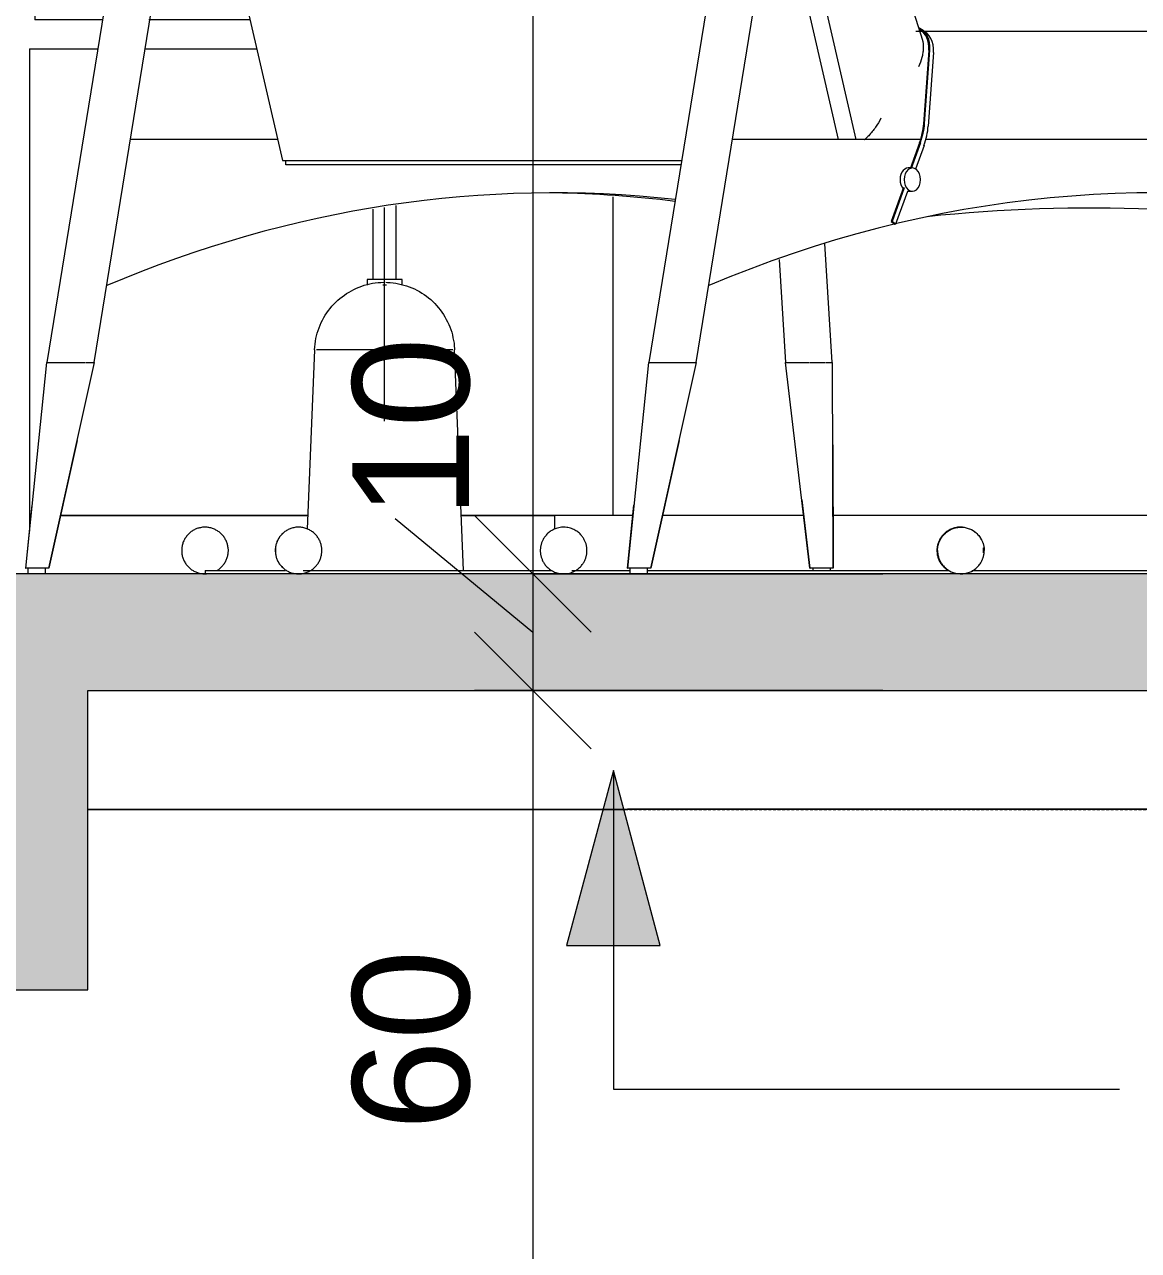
# Model space of a CAD drawing. Header units: millimetres. Extents: x -23833 to 62003, y -3000 to 6760.
# Drawn here: x -8284 to -7329, y 2420 to 3471 of the extents above; entities that cross this region are included whole.
import ezdxf

# ---------------------------------------------------------------- set-up
doc = ezdxf.new("R2010")
doc.units = ezdxf.units.MM
doc.linetypes.add('Overhead', pattern=[3.96875, 2.38125, -1.5875])
for name, color, linetype, lineweight in [('A-ANNO-DIMS', 211, 'Continuous', 9), ('A-ANNO-DIMS-50', 211, 'Continuous', 9), ('A-DETL-GENF', 92, 'Continuous', 9), ('A-DETL-THIN', 151, 'Continuous', 9), ('A-FLOR-OVHD', 1, 'Overhead', 9), ('G-ANNO-TEXT', 231, 'Continuous', 9), ('I-FURN', 30, 'Continuous', 9), ('S-BEAM', 12, 'Continuous', 25)]:
    doc.layers.add(name, color=color, linetype=linetype, lineweight=lineweight)
doc.styles.add('@Arial Unicode MS', font='ARIALUNI.TTF', dxfattribs={"height": 100})
doc.dimstyles.new('CRT_-__Metros_-_Linha_de_chamada_3_5_mm', dxfattribs={"dimscale": 304.8, "dimtxt": 100.584485, "dimasz": 0.328084, "dimexe": 0.164042, "dimexo": 0.0625, "dimgap": 0.082021, "dimtad": 1, "dimdec": 0, "dimlfac": 0.1, "dimdsep": 46, "dimtxsty": '@Arial Unicode MS', "dimblk1": 'OBLIQUE', "dimblk2": 'OBLIQUE', "dimsah": 1, "dimcen": 0.09, "dimdle": 0.164042, "dimazin": 0, "dimtfac": 1, "dimtdec": 4, "dimtix": 1, "dimtmove": 0, "dimatfit": 3, "dimfxl": 0.984252, "dimfxlon": 1, "dimtvp": 1, "dimtolj": 1, "dimtzin": 0, "dimarcsym": 2})
doc.dimstyles.new('CRT_-__Metros_-_Linha_de_chamada_3_5_mm_1', dxfattribs={"dimscale": 304.8, "dimtxt": 100.584485, "dimasz": 0.328084, "dimexe": 0.164042, "dimexo": 0.0625, "dimgap": 0.082021, "dimtad": 1, "dimlfac": 0.001, "dimrnd": 0.01, "dimzin": 0, "dimdsep": 46, "dimtxsty": '@Arial Unicode MS', "dimblk1": 'OBLIQUE', "dimblk2": 'OBLIQUE', "dimsah": 1, "dimcen": 0.09, "dimdle": 0.164042, "dimazin": 0, "dimtfac": 1, "dimtdec": 4, "dimtix": 1, "dimtmove": 0, "dimatfit": 3, "dimfxl": 0.984252, "dimfxlon": 1, "dimtvp": 1, "dimtolj": 1, "dimtzin": 0, "dimarcsym": 2})
doc.dimstyles.new('CRT_-__Metros_-_Linha_de_chamada_3_5_mm_3', dxfattribs={"dimscale": 304.8, "dimtxt": 100.584485, "dimasz": 0.328084, "dimexe": 0.164042, "dimexo": 0.0625, "dimgap": 0.082021, "dimtad": 1, "dimdec": 0, "dimlfac": 0.1, "dimdsep": 46, "dimtxsty": '@Arial Unicode MS', "dimblk1": 'OBLIQUE', "dimblk2": 'OBLIQUE', "dimsah": 1, "dimcen": 0.09, "dimdle": 0.164042, "dimazin": 0, "dimtfac": 1, "dimtdec": 4, "dimtix": 1, "dimtmove": 1, "dimatfit": 3, "dimfxl": 0.984252, "dimfxlon": 1, "dimtvp": 1, "dimtolj": 1, "dimtzin": 0, "dimarcsym": 2})

# ---------------------------------------------------------------- blocks, each defined once
blk = doc.blocks.new('Viga de Madeira - 14x19cm-4254779-A')
at = {"layer": 'S-BEAM'}
blk.add_line((-8229.7, 2798), (-5489.5, 2800), dxfattribs=at)
blk = doc.blocks.new('Blks_Decor Lorena Canals_Tapete Bubbly - Cinza e Branco-3804642-A')
at = {"layer": 'I-FURN', "color": 254}
for p, q in [((-7475.5, 3039), (-7476.4, 3039.3)), ((-7473.9, 3038.4), (-7474.7, 3038.7)), ((-7469, 3035.4), (-7469.6, 3035.9)), ((-7464, 3029.4), (-7464.4, 3030)), ((-8129.3, 3003), (-8129.3, 3000)), ((-8129.3, 3003), (-8060.3, 3003)), ((-8045.1, 3003), (-7832.2, 3003)), ((-7814.7, 3003), (-7764.9, 3003)), ((-7750.5, 3003), (-7491.7, 3003)), ((-7471.7, 3003), (-7089.8, 3003))]:
    blk.add_line(p, q, dxfattribs=at)
at = {"layer": 'I-FURN', "color": 254, "flags": 128}
for points in [[(-8109.3, 3020), (-8109.3, 3020.8), (-8109.4, 3021.6), (-8109.5, 3022.4), (-8109.6, 3023.2), (-8109.7, 3024), (-8109.9, 3024.8), (-8110.1, 3025.5), (-8110.3, 3026.3), (-8110.6, 3027), (-8110.9, 3027.8), (-8111.2, 3028.5), (-8111.6, 3029.2), (-8112, 3029.9), (-8112.4, 3030.6), (-8112.8, 3031.3), (-8113.3, 3031.9), (-8113.8, 3032.6), (-8114.3, 3033.2), (-8114.8, 3033.8), (-8115.4, 3034.3), (-8116, 3034.9), (-8116.6, 3035.4), (-8117.2, 3035.9), (-8117.9, 3036.4), (-8118.5, 3036.8), (-8119.2, 3037.2), (-8119.9, 3037.6), (-8120.6, 3038), (-8121.3, 3038.3), (-8122.1, 3038.6), (-8122.8, 3038.9), (-8123.6, 3039.2), (-8124.4, 3039.4), (-8125.1, 3039.6), (-8125.9, 3039.7), (-8126.7, 3039.8), (-8127.5, 3039.9), (-8128.3, 3040), (-8129.1, 3040), (-8129.9, 3040), (-8130.7, 3040), (-8131.5, 3039.9), (-8132.3, 3039.8), (-8133.1, 3039.6), (-8133.9, 3039.5), (-8134.7, 3039.3), (-8135.4, 3039.1), (-8136.2, 3038.8), (-8136.9, 3038.5), (-8137.7, 3038.2), (-8138.4, 3037.8), (-8139.1, 3037.5), (-8139.8, 3037.1), (-8140.4, 3036.6), (-8141.1, 3036.2), (-8141.7, 3035.7), (-8142.4, 3035.2), (-8143, 3034.6), (-8143.5, 3034.1), (-8144.1, 3033.5), (-8144.6, 3032.9), (-8145.1, 3032.3), (-8145.6, 3031.6), (-8146, 3031), (-8146.5, 3030.3), (-8146.9, 3029.6), (-8147.2, 3028.9), (-8147.6, 3028.2), (-8147.9, 3027.4), (-8148.2, 3026.7), (-8148.4, 3025.9), (-8148.7, 3025.2), (-8148.8, 3024.4), (-8149, 3023.6), (-8149.1, 3022.8), (-8149.2, 3022), (-8149.3, 3021.2), (-8149.3, 3020.4), (-8149.3, 3020)], [(-8029.1, 3020), (-8029.1, 3020.7), (-8029.1, 3021.5), (-8029.2, 3022.2), (-8029.3, 3022.9), (-8029.4, 3023.7), (-8029.6, 3024.4), (-8029.8, 3025.1), (-8030, 3025.9), (-8030.2, 3026.6), (-8030.5, 3027.3), (-8030.7, 3028), (-8031.1, 3028.7), (-8031.4, 3029.3), (-8031.8, 3030), (-8032.2, 3030.7), (-8032.6, 3031.3), (-8033.1, 3032), (-8033.5, 3032.6), (-8034.1, 3033.2), (-8034.6, 3033.8), (-8035.2, 3034.3), (-8035.7, 3034.9), (-8036.4, 3035.4), (-8037, 3035.9), (-8037.7, 3036.4), (-8038.4, 3036.9), (-8039.1, 3037.3), (-8039.8, 3037.7), (-8040.6, 3038.1), (-8041.3, 3038.4), (-8042.1, 3038.7), (-8042.9, 3039), (-8043.7, 3039.3), (-8044.6, 3039.5), (-8045.4, 3039.7), (-8046.3, 3039.8), (-8047.1, 3039.9), (-8048, 3040), (-8048.9, 3040), (-8049.7, 3040), (-8050.6, 3039.9), (-8051.4, 3039.9), (-8052.3, 3039.7), (-8053.1, 3039.6), (-8054, 3039.4), (-8054.8, 3039.2), (-8055.6, 3038.9), (-8056.4, 3038.6), (-8057.2, 3038.3), (-8058, 3037.9), (-8058.7, 3037.5), (-8059.4, 3037.1), (-8060.1, 3036.7), (-8060.8, 3036.2), (-8061.5, 3035.7), (-8062.1, 3035.2), (-8062.7, 3034.6), (-8063.3, 3034.1), (-8063.8, 3033.5), (-8064.4, 3032.9), (-8064.9, 3032.3), (-8065.3, 3031.7), (-8065.8, 3031), (-8066.2, 3030.4), (-8066.6, 3029.7), (-8066.9, 3029), (-8067.3, 3028.3), (-8067.6, 3027.7), (-8067.8, 3026.9), (-8068.1, 3026.2), (-8068.3, 3025.5), (-8068.5, 3024.8), (-8068.7, 3024.1), (-8068.8, 3023.3), (-8068.9, 3022.6), (-8069, 3021.9), (-8069.1, 3021.1), (-8069.1, 3020.4), (-8069.1, 3020)], [(-8041.3, 3038.4), (-8042.1, 3038.7), (-8042.9, 3039), (-8043.7, 3039.3), (-8044.5, 3039.5), (-8045.4, 3039.7), (-8046.2, 3039.8), (-8047.1, 3039.9), (-8047.9, 3040), (-8048.8, 3040), (-8049.7, 3040), (-8050.5, 3039.9), (-8051.4, 3039.9), (-8052.3, 3039.7), (-8053.1, 3039.6), (-8053.9, 3039.4), (-8054.8, 3039.2), (-8055.6, 3038.9), (-8056.4, 3038.6), (-8057.2, 3038.3), (-8057.9, 3037.9), (-8058.7, 3037.5), (-8059.4, 3037.1), (-8060.1, 3036.7), (-8060.8, 3036.2), (-8061.4, 3035.7)], [(-7817.1, 3039.4), (-7818.1, 3039.7), (-7819.2, 3039.8), (-7820.4, 3039.9), (-7821.5, 3040), (-7822.6, 3040), (-7823.7, 3039.9), (-7824.9, 3039.8), (-7826, 3039.6), (-7827, 3039.3), (-7828.1, 3039), (-7829.1, 3038.6), (-7830, 3038.2), (-7830.9, 3037.8), (-7831.8, 3037.3), (-7832.7, 3036.8), (-7833.4, 3036.3), (-7834.2, 3035.7), (-7834.9, 3035.1), (-7835.5, 3034.5), (-7836.1, 3033.9), (-7836.7, 3033.3), (-7837.2, 3032.7), (-7837.7, 3032.1), (-7838.2, 3031.5), (-7838.6, 3030.9), (-7839, 3030.3), (-7839.3, 3029.6), (-7839.6, 3029), (-7839.9, 3028.4), (-7840.2, 3027.8), (-7840.4, 3027.2), (-7840.7, 3026.6), (-7840.9, 3026), (-7841, 3025.5), (-7841.2, 3024.9), (-7841.3, 3024.3), (-7841.4, 3023.7), (-7841.5, 3023.1), (-7841.6, 3022.6), (-7841.7, 3022), (-7841.7, 3021.4), (-7841.8, 3020.9)], [(-7801.8, 3020), (-7801.8, 3020.6), (-7801.8, 3021.1), (-7801.9, 3021.7), (-7801.9, 3022.3), (-7802, 3022.8), (-7802.1, 3023.4), (-7802.2, 3024), (-7802.3, 3024.6), (-7802.5, 3025.1), (-7802.6, 3025.7), (-7802.8, 3026.3), (-7803, 3026.9), (-7803.3, 3027.5), (-7803.5, 3028.1), (-7803.8, 3028.7), (-7804.1, 3029.3), (-7804.4, 3029.9), (-7804.8, 3030.5), (-7805.2, 3031.2), (-7805.6, 3031.8), (-7806.1, 3032.4), (-7806.6, 3033), (-7807.1, 3033.6), (-7807.7, 3034.2), (-7808.3, 3034.8), (-7809, 3035.4), (-7809.7, 3036), (-7810.5, 3036.5), (-7811.3, 3037), (-7812.2, 3037.5), (-7813.1, 3038), (-7814, 3038.4), (-7815, 3038.8), (-7816, 3039.1), (-7817.1, 3039.4), (-7818.1, 3039.7), (-7819.2, 3039.8), (-7820.4, 3039.9), (-7821.5, 3040), (-7822.6, 3040), (-7823.7, 3039.9), (-7824.9, 3039.8), (-7826, 3039.6), (-7827, 3039.3), (-7828.1, 3039), (-7829.1, 3038.6), (-7830, 3038.2), (-7830.9, 3037.8), (-7831.8, 3037.3), (-7832.7, 3036.8), (-7833.4, 3036.3), (-7834.2, 3035.7), (-7834.9, 3035.1), (-7835.5, 3034.5), (-7836.1, 3033.9), (-7836.7, 3033.3), (-7837.2, 3032.7), (-7837.7, 3032.1), (-7838.2, 3031.5), (-7838.6, 3030.9), (-7839, 3030.3), (-7839.3, 3029.6), (-7839.6, 3029), (-7839.9, 3028.4), (-7840.2, 3027.8), (-7840.4, 3027.2), (-7840.7, 3026.6), (-7840.9, 3026), (-7841, 3025.5), (-7841.2, 3024.9), (-7841.3, 3024.3), (-7841.4, 3023.7), (-7841.5, 3023.1), (-7841.6, 3022.6), (-7841.7, 3022), (-7841.7, 3021.4), (-7841.8, 3020.9), (-7841.8, 3020.3), (-7841.8, 3020)], [(-7801.8, 3020.6), (-7801.8, 3021.1), (-7801.9, 3021.7), (-7801.9, 3022.3), (-7802, 3022.8), (-7802.1, 3023.4), (-7802.2, 3024), (-7802.3, 3024.6), (-7802.5, 3025.1), (-7802.6, 3025.7), (-7802.8, 3026.3), (-7803, 3026.9), (-7803.3, 3027.5), (-7803.5, 3028.1), (-7803.8, 3028.7), (-7804.1, 3029.3), (-7804.4, 3029.9), (-7804.8, 3030.5), (-7805.2, 3031.2), (-7805.6, 3031.8), (-7806.1, 3032.4), (-7806.6, 3033), (-7807.1, 3033.6), (-7807.7, 3034.2), (-7808.3, 3034.8), (-7809, 3035.4), (-7809.7, 3036), (-7810.5, 3036.5), (-7811.3, 3037), (-7812.2, 3037.5), (-7813.1, 3038), (-7814, 3038.4), (-7815, 3038.8), (-7816, 3039.1)], [(-7478, 3039.7), (-7478.9, 3039.8), (-7479.7, 3039.9), (-7480.6, 3040), (-7481.5, 3040), (-7482.3, 3040), (-7483.2, 3039.9), (-7484.1, 3039.9), (-7484.9, 3039.7), (-7485.8, 3039.6), (-7486.6, 3039.4), (-7487.4, 3039.2), (-7488.2, 3038.9), (-7489, 3038.6), (-7489.8, 3038.3), (-7490.6, 3037.9), (-7491.3, 3037.5), (-7492, 3037.1), (-7492.7, 3036.7), (-7493.4, 3036.2), (-7494.1, 3035.7), (-7494.7, 3035.2), (-7495.3, 3034.7), (-7495.9, 3034.1), (-7496.4, 3033.5), (-7497, 3032.9), (-7497.5, 3032.3), (-7497.9, 3031.7), (-7498.4, 3031), (-7498.8, 3030.4), (-7499.2, 3029.7), (-7499.5, 3029), (-7499.9, 3028.4), (-7500.2, 3027.7), (-7500.4, 3027), (-7500.7, 3026.2), (-7500.9, 3025.5), (-7501.1, 3024.8), (-7501.3, 3024.1), (-7501.4, 3023.3), (-7501.5, 3022.6), (-7501.6, 3021.9), (-7501.7, 3021.1), (-7501.7, 3020.4), (-7501.7, 3020)], [(-7501.2, 3020), (-7501.2, 3020.3), (-7501.2, 3020.6), (-7501.1, 3020.9), (-7501.1, 3021.2), (-7501.1, 3021.5), (-7501.1, 3021.9), (-7501, 3022.2), (-7501, 3022.5), (-7501, 3022.9), (-7500.9, 3023.2), (-7500.8, 3023.5), (-7500.8, 3023.9), (-7500.7, 3024.3), (-7500.6, 3024.7), (-7500.5, 3025.1), (-7500.4, 3025.5), (-7500.3, 3025.9), (-7500.1, 3026.4), (-7500, 3026.8), (-7499.8, 3027.3), (-7499.6, 3027.9), (-7499.3, 3028.4), (-7499, 3029), (-7498.7, 3029.6), (-7498.3, 3030.2), (-7497.9, 3030.9), (-7497.4, 3031.6), (-7496.8, 3032.4), (-7496.2, 3033.2), (-7495.4, 3034), (-7494.5, 3034.9), (-7493.5, 3035.8), (-7492.3, 3036.6), (-7490.9, 3037.5), (-7489.4, 3038.2), (-7487.7, 3038.9), (-7485.8, 3039.5), (-7483.8, 3039.8), (-7481.7, 3040), (-7479.6, 3039.9), (-7477.6, 3039.7), (-7475.7, 3039.2), (-7473.8, 3038.6), (-7472.2, 3037.9), (-7470.7, 3037.1), (-7469.5, 3036.2), (-7468.3, 3035.4), (-7467.4, 3034.5), (-7466.5, 3033.6), (-7465.8, 3032.8), (-7465.2, 3032), (-7464.7, 3031.3), (-7464.2, 3030.6), (-7463.8, 3029.9), (-7463.5, 3029.3), (-7463.2, 3028.7), (-7462.9, 3028.1), (-7462.7, 3027.6), (-7462.5, 3027.1), (-7462.3, 3026.6), (-7462.1, 3026.2), (-7462, 3025.7), (-7461.9, 3025.3), (-7461.8, 3024.9), (-7461.7, 3024.5), (-7461.6, 3024.1), (-7461.5, 3023.7), (-7461.4, 3023.4), (-7461.4, 3023), (-7461.3, 3022.7), (-7461.3, 3022.4), (-7461.3, 3022), (-7461.2, 3021.7), (-7461.2, 3021.4), (-7461.2, 3021.1), (-7461.2, 3020.8), (-7461.2, 3020.5), (-7461.2, 3020.2), (-7461.2, 3020)], [(-8062.1, 3035.2), (-8062.7, 3034.7), (-8063.2, 3034.1), (-8063.8, 3033.5), (-8064.3, 3032.9), (-8064.8, 3032.3), (-8065.3, 3031.7), (-8065.7, 3031), (-8066.1, 3030.4), (-8066.5, 3029.7), (-8066.9, 3029), (-8067.2, 3028.4), (-8067.5, 3027.7), (-8067.8, 3027), (-8068, 3026.2), (-8068.3, 3025.5), (-8068.5, 3024.8), (-8068.6, 3024.1), (-8068.8, 3023.3), (-8068.9, 3022.6), (-8069, 3021.9), (-8069, 3021.1), (-8069, 3020.4), (-8069, 3020)], [(-8149.3, 3020), (-8149.3, 3019.2), (-8149.3, 3018.4), (-8149.2, 3017.6), (-8149.1, 3016.8), (-8148.9, 3016), (-8148.8, 3015.2), (-8148.6, 3014.5), (-8148.3, 3013.7), (-8148, 3013), (-8147.8, 3012.2), (-8147.4, 3011.5), (-8147.1, 3010.8), (-8146.7, 3010.1), (-8146.3, 3009.4), (-8145.8, 3008.7), (-8145.4, 3008.1), (-8144.9, 3007.4), (-8144.4, 3006.8), (-8143.8, 3006.2), (-8143.3, 3005.7), (-8142.7, 3005.1), (-8142.1, 3004.6), (-8141.4, 3004.1), (-8140.8, 3003.6), (-8140.1, 3003.2), (-8139.5, 3002.8), (-8138.8, 3002.4), (-8138, 3002), (-8137.3, 3001.7), (-8136.6, 3001.4), (-8135.8, 3001.1), (-8135.1, 3000.8), (-8134.3, 3000.6), (-8133.5, 3000.4), (-8132.7, 3000.3), (-8131.9, 3000.2), (-8131.1, 3000.1), (-8130.3, 3000), (-8129.5, 3000), (-8128.7, 3000), (-8127.9, 3000)], [(-8118.2, 3003.4), (-8117.6, 3003.8), (-8116.9, 3004.3), (-8116.3, 3004.8), (-8115.7, 3005.4), (-8115.1, 3005.9), (-8114.6, 3006.5), (-8114.1, 3007.1), (-8113.6, 3007.7), (-8113.1, 3008.4), (-8112.6, 3009), (-8112.2, 3009.7), (-8111.8, 3010.4), (-8111.4, 3011.1), (-8111.1, 3011.8), (-8110.8, 3012.6), (-8110.5, 3013.3), (-8110.2, 3014.1), (-8110, 3014.8), (-8109.8, 3015.6), (-8109.7, 3016.4), (-8109.5, 3017.2), (-8109.4, 3018), (-8109.4, 3018.8), (-8109.3, 3019.6), (-8109.3, 3020)], [(-8069.1, 3020), (-8069.1, 3019.3), (-8069, 3018.5), (-8069, 3017.8), (-8068.9, 3017.1), (-8068.7, 3016.3), (-8068.6, 3015.6), (-8068.4, 3014.9), (-8068.2, 3014.1), (-8068, 3013.4), (-8067.7, 3012.7), (-8067.4, 3012), (-8067.1, 3011.3), (-8066.8, 3010.7), (-8066.4, 3010), (-8066, 3009.3), (-8065.6, 3008.7), (-8065.1, 3008), (-8064.6, 3007.4), (-8064.1, 3006.8), (-8063.6, 3006.2), (-8063, 3005.7), (-8062.4, 3005.1), (-8061.8, 3004.6), (-8061.2, 3004.1), (-8060.5, 3003.6), (-8059.8, 3003.1), (-8059.1, 3002.7), (-8058.4, 3002.3), (-8057.6, 3001.9), (-8056.8, 3001.6), (-8056.1, 3001.3), (-8055.3, 3001), (-8054.4, 3000.7), (-8053.6, 3000.5), (-8052.8, 3000.3), (-8051.9, 3000.2), (-8051, 3000.1), (-8050.2, 3000), (-8049.3, 3000), (-8048.5, 3000), (-8047.6, 3000.1), (-8046.7, 3000.1), (-8045.9, 3000.3), (-8045, 3000.4), (-8044.2, 3000.6), (-8043.4, 3000.8), (-8042.5, 3001.1), (-8041.7, 3001.4), (-8041, 3001.7), (-8040.2, 3002.1), (-8039.5, 3002.5), (-8038.7, 3002.9)], [(-8069, 3020), (-8069, 3019.3), (-8069, 3018.5), (-8068.9, 3017.8), (-8068.8, 3017.1), (-8068.7, 3016.3), (-8068.6, 3015.6), (-8068.4, 3014.9), (-8068.2, 3014.1), (-8067.9, 3013.4), (-8067.7, 3012.7), (-8067.4, 3012), (-8067.1, 3011.3), (-8066.7, 3010.6), (-8066.4, 3010), (-8066, 3009.3), (-8065.5, 3008.7), (-8065.1, 3008), (-8064.6, 3007.4), (-8064.1, 3006.8), (-8063.5, 3006.2), (-8063, 3005.6), (-8062.4, 3005.1), (-8061.8, 3004.6)], [(-8038, 3003.3), (-8037.4, 3003.8), (-8036.7, 3004.3), (-8036.1, 3004.8), (-8035.5, 3005.4), (-8034.9, 3005.9), (-8034.3, 3006.5), (-8033.8, 3007.1), (-8033.3, 3007.7), (-8032.8, 3008.3), (-8032.4, 3009), (-8032, 3009.6), (-8031.6, 3010.3), (-8031.2, 3011), (-8030.9, 3011.7), (-8030.6, 3012.3), (-8030.3, 3013.1), (-8030.1, 3013.8), (-8029.9, 3014.5), (-8029.7, 3015.2), (-8029.5, 3015.9), (-8029.4, 3016.7), (-8029.3, 3017.4), (-8029.2, 3018.1), (-8029.1, 3018.9), (-8029.1, 3019.6), (-8029.1, 3020)], [(-7841.8, 3020), (-7841.8, 3019.4), (-7841.8, 3018.9), (-7841.7, 3018.3), (-7841.7, 3017.7), (-7841.6, 3017.2), (-7841.5, 3016.6), (-7841.4, 3016), (-7841.3, 3015.4), (-7841.1, 3014.9), (-7841, 3014.3), (-7840.8, 3013.7), (-7840.6, 3013.1), (-7840.3, 3012.5), (-7840.1, 3011.9), (-7839.8, 3011.3), (-7839.5, 3010.7), (-7839.2, 3010.1), (-7838.8, 3009.5), (-7838.4, 3008.8), (-7838, 3008.2), (-7837.5, 3007.6), (-7837, 3007), (-7836.4, 3006.4), (-7835.9, 3005.8), (-7835.2, 3005.2), (-7834.6, 3004.6), (-7833.9, 3004), (-7833.1, 3003.5), (-7832.3, 3003), (-7831.4, 3002.5), (-7830.5, 3002), (-7829.6, 3001.6), (-7828.6, 3001.2), (-7827.6, 3000.9), (-7826.5, 3000.6), (-7825.5, 3000.3), (-7824.3, 3000.2), (-7823.2, 3000.1), (-7822.1, 3000), (-7821, 3000), (-7819.8, 3000.1), (-7818.7, 3000.2), (-7817.6, 3000.4), (-7816.6, 3000.7), (-7815.5, 3001), (-7814.5, 3001.4), (-7813.6, 3001.8), (-7812.6, 3002.2), (-7811.8, 3002.7), (-7810.9, 3003.2), (-7810.1, 3003.7), (-7809.4, 3004.3), (-7808.7, 3004.9), (-7808.1, 3005.5), (-7807.4, 3006.1), (-7806.9, 3006.7), (-7806.4, 3007.3), (-7805.9, 3007.9), (-7805.4, 3008.5), (-7805, 3009.1), (-7804.6, 3009.7), (-7804.3, 3010.4), (-7804, 3011), (-7803.7, 3011.6), (-7803.4, 3012.2), (-7803.1, 3012.8), (-7802.9, 3013.4), (-7802.7, 3014), (-7802.6, 3014.5), (-7802.4, 3015.1), (-7802.3, 3015.7), (-7802.1, 3016.3), (-7802, 3016.9), (-7802, 3017.4), (-7801.9, 3018), (-7801.8, 3018.6), (-7801.8, 3019.1), (-7801.8, 3019.7), (-7801.8, 3020)], [(-7841.8, 3019.4), (-7841.8, 3018.9), (-7841.7, 3018.3), (-7841.7, 3017.7), (-7841.6, 3017.2), (-7841.5, 3016.6), (-7841.4, 3016), (-7841.3, 3015.4), (-7841.1, 3014.9), (-7841, 3014.3), (-7840.8, 3013.7), (-7840.6, 3013.1), (-7840.3, 3012.5), (-7840.1, 3011.9), (-7839.8, 3011.3), (-7839.5, 3010.7), (-7839.2, 3010.1), (-7838.8, 3009.5), (-7838.4, 3008.8), (-7838, 3008.2), (-7837.5, 3007.6), (-7837, 3007), (-7836.4, 3006.4), (-7835.9, 3005.8), (-7835.2, 3005.2), (-7834.6, 3004.6), (-7833.9, 3004), (-7833.1, 3003.5), (-7832.3, 3003)], [(-7810.9, 3003.2), (-7810.1, 3003.7), (-7809.4, 3004.3), (-7808.7, 3004.9), (-7808.1, 3005.5), (-7807.4, 3006.1), (-7806.9, 3006.7), (-7806.4, 3007.3), (-7805.9, 3007.9), (-7805.4, 3008.5), (-7805, 3009.1), (-7804.6, 3009.7), (-7804.3, 3010.4), (-7804, 3011), (-7803.7, 3011.6), (-7803.4, 3012.2), (-7803.1, 3012.8), (-7802.9, 3013.4), (-7802.7, 3014), (-7802.6, 3014.5), (-7802.4, 3015.1), (-7802.3, 3015.7), (-7802.1, 3016.3), (-7802, 3016.9), (-7802, 3017.4), (-7801.9, 3018), (-7801.8, 3018.6), (-7801.8, 3019.1), (-7801.8, 3019.7)], [(-7501.7, 3020), (-7501.7, 3019.3), (-7501.6, 3018.5), (-7501.6, 3017.8), (-7501.5, 3017.1), (-7501.4, 3016.3), (-7501.2, 3015.6), (-7501, 3014.9), (-7500.8, 3014.1), (-7500.6, 3013.4), (-7500.3, 3012.7), (-7500, 3012), (-7499.7, 3011.3), (-7499.4, 3010.6), (-7499, 3010), (-7498.6, 3009.3), (-7498.2, 3008.7), (-7497.7, 3008), (-7497.2, 3007.4), (-7496.7, 3006.8), (-7496.2, 3006.2), (-7495.6, 3005.6), (-7495, 3005.1), (-7494.4, 3004.6), (-7493.8, 3004.1), (-7493.1, 3003.6), (-7492.4, 3003.1)], [(-7501.2, 3020), (-7501.2, 3019.7), (-7501.2, 3019.4), (-7501.1, 3019.1), (-7501.1, 3018.8), (-7501.1, 3018.5), (-7501.1, 3018.1), (-7501, 3017.8), (-7501, 3017.5), (-7501, 3017.1), (-7500.9, 3016.8), (-7500.8, 3016.5), (-7500.8, 3016.1), (-7500.7, 3015.7), (-7500.6, 3015.3), (-7500.5, 3014.9), (-7500.4, 3014.5), (-7500.3, 3014.1), (-7500.1, 3013.6), (-7500, 3013.2), (-7499.8, 3012.7), (-7499.6, 3012.1), (-7499.3, 3011.6), (-7499, 3011), (-7498.7, 3010.4), (-7498.3, 3009.8), (-7497.9, 3009.1), (-7497.4, 3008.4), (-7496.8, 3007.6), (-7496.2, 3006.8), (-7495.4, 3006), (-7494.5, 3005.1), (-7493.5, 3004.2), (-7492.3, 3003.4), (-7490.9, 3002.5), (-7489.4, 3001.8), (-7487.7, 3001.1), (-7485.8, 3000.5), (-7483.8, 3000.2), (-7481.7, 3000), (-7479.6, 3000.1), (-7477.6, 3000.3), (-7475.7, 3000.8), (-7473.8, 3001.4), (-7472.2, 3002.1), (-7470.7, 3002.9), (-7469.5, 3003.8), (-7468.3, 3004.6), (-7467.4, 3005.5), (-7466.5, 3006.4), (-7465.8, 3007.2), (-7465.2, 3008), (-7464.7, 3008.7), (-7464.2, 3009.4), (-7463.8, 3010.1), (-7463.5, 3010.7), (-7463.2, 3011.3), (-7462.9, 3011.9), (-7462.7, 3012.4), (-7462.5, 3012.9), (-7462.3, 3013.4), (-7462.1, 3013.8), (-7462, 3014.3), (-7461.9, 3014.7), (-7461.8, 3015.1), (-7461.7, 3015.5), (-7461.6, 3015.9), (-7461.5, 3016.3), (-7461.4, 3016.6), (-7461.4, 3017), (-7461.3, 3017.3), (-7461.3, 3017.6), (-7461.3, 3018), (-7461.2, 3018.3), (-7461.2, 3018.6), (-7461.2, 3018.9), (-7461.2, 3019.2), (-7461.2, 3019.5), (-7461.2, 3019.8), (-7461.2, 3020)], [(-7461.7, 3020), (-7461.7, 3020.7), (-7461.8, 3021.5), (-7461.8, 3022.2)], [(-7461.8, 3018.1), (-7461.7, 3018.9), (-7461.7, 3019.6), (-7461.7, 3020)], [(-8061.8, 3004.6), (-8061.1, 3004.1), (-8060.5, 3003.6), (-8059.8, 3003.1)]]:
    blk.add_lwpolyline(points, dxfattribs=at)
blk = doc.blocks.new('Blks_Mob Bruno Faucz_Poltrona Cora - Único-3806574-A')
at = {"layer": 'I-FURN', "color": 254}
for p, q in [((-7512.7, 3465.1), (-7514.3, 3466.3)), ((-8238.9, 3114.4), (-8263.3, 3005)), ((-7722.7, 3114.4), (-7747.1, 3005)), ((-7591.1, 3110.6), (-7590.6, 3005)), ((-8277.7, 3059.3), (-8283.3, 3005)), ((-7767.1, 3005), (-7761.5, 3059.3)), ((-7617.6, 3063.4), (-7610.6, 3005)), ((-8283.3, 3005), (-8282.9, 3005)), ((-8281.1, 3005), (-8281.1, 3000)), ((-8266.1, 3000), (-8266.1, 3005)), ((-8263.3, 3005), (-8263.6, 3005)), ((-7767.1, 3005), (-7766.8, 3005)), ((-7764.9, 3005), (-7764.9, 3003)), ((-7749.9, 3003), (-7749.9, 3005)), ((-7747.1, 3005), (-7747.4, 3005)), ((-7610.6, 3005), (-7610.3, 3005)), ((-7608.1, 3005), (-7608.1, 3003)), ((-7593.1, 3003), (-7593.1, 3005)), ((-7590.6, 3005), (-7590.9, 3005))]:
    blk.add_line(p, q, dxfattribs=at)
for major_axis, start_param, end_param in [((19.8, 27.5), 6.211957, 6.419927), ((19.2, 26.7), 0, 0.091564)]:
    blk.add_ellipse((-7534.1, 3438.8), major_axis=major_axis, ratio=0.630037, start_param=start_param, end_param=end_param, dxfattribs=at)
blk = doc.blocks.new('Blks_Mob Bruno Faucz_Poltrona Cora - Único-3806436-A')
at = {"layer": 'I-FURN', "color": 254}
for p, q in [((-7513.9, 3457.3), (-7561.1, 3607)), ((-8204.6, 3552.2), (-8264.9, 3181.3)), ((-8224.4, 3181.3), (-8165.1, 3545.8)), ((-7688.4, 3552.2), (-7748.7, 3181.3)), ((-7708.2, 3181.3), (-7648.9, 3545.8)), ((-7611.7, 3548.1), (-7571.3, 3372.5)), ((-8106, 3541.9), (-8062.9, 3354.5)), ((-7586.2, 3372.3), (-7625.1, 3541.9)), ((-7137.3, 3465.1), (-7519.8, 3465.1)), ((-7511.2, 3464), (-7514.3, 3466.3)), ((-7508.7, 3448.8), (-7513.1, 3385.7)), ((-7512.3, 3386), (-7507.9, 3449.1)), ((-7504.7, 3446.9), (-7509.2, 3383.7)), ((-8067, 3372.3), (-8192.9, 3372.3)), ((-7516.4, 3372.3), (-7676.7, 3372.3)), ((-7516.6, 3369.6), (-7524.7, 3347.3)), ((-7515.9, 3369.6), (-7523.9, 3347.6)), ((-7512.8, 3367.3), (-7520.1, 3347)), ((-7111.5, 3372.3), (-7511.3, 3372.3)), ((-8062.9, 3354.5), (-7720.5, 3354.5)), ((-8060.1, 3350.7), (-8060.1, 3354.5)), ((-7721.1, 3350.7), (-8060.1, 3350.7)), ((-7522.8, 3348), (-7526.3, 3348)), ((-7530.5, 3331.2), (-7540.9, 3302.2)), ((-7529.9, 3330.9), (-7540.2, 3302.2)), ((-7527, 3327.8), (-7537.1, 3299.9)), ((-7526.3, 3328), (-7522.8, 3328)), ((-7540.2, 3302.2), (-7540.9, 3302.2)), ((-7540.9, 3302.2), (-7537.8, 3299.9)), ((-7537.1, 3299.9), (-7540.2, 3302.2)), ((-7537.8, 3299.9), (-7537.1, 3299.9)), ((-7591.5, 3181.3), (-7597.8, 3283.2)), ((-7637, 3269.4), (-7631.6, 3181.3)), ((-8265.2, 3181.3), (-8283.3, 3005)), ((-8263.3, 3005), (-8224, 3181.3)), ((-8246.3, 3181.3), (-8243.1, 3181.3)), ((-8231.9, 3181.3), (-8230.1, 3181.3)), ((-8230.1, 3181.3), (-8228.7, 3181.3)), ((-7749, 3181.3), (-7767.1, 3005)), ((-7747.1, 3005), (-7707.8, 3181.3)), ((-7730.1, 3181.3), (-7726.9, 3181.3)), ((-7715.8, 3181.3), (-7713.9, 3181.3)), ((-7713.9, 3181.3), (-7712.5, 3181.3)), ((-7610.6, 3005), (-7631.6, 3181.3)), ((-7612.3, 3181.3), (-7611.5, 3181.3)), ((-7590.6, 3005), (-7591.4, 3181.3)), ((-8266.2, 3005), (-8283.3, 3005)), ((-8281.1, 3005), (-8281.1, 3000)), ((-8263.6, 3005), (-8266.2, 3005)), ((-8266.1, 3000), (-8266.1, 3005)), ((-7750, 3005), (-7767.1, 3005)), ((-7764.9, 3005), (-7764.9, 3000)), ((-7747.4, 3005), (-7750, 3005)), ((-7749.9, 3000), (-7749.9, 3005)), ((-7593.5, 3005), (-7610.6, 3005)), ((-7608.1, 3005), (-7608.1, 3003)), ((-7590.9, 3005), (-7593.5, 3005)), ((-7593.1, 3003), (-7593.1, 3005))]:
    blk.add_line(p, q, dxfattribs=at)
at = {"layer": 'I-FURN', "color": 254, "flags": 128}
for points in [[(-8264.9, 3181.3), (-8264.9, 3181.3), (-8264, 3181.3), (-8262.1, 3181.3), (-8259.2, 3181.3)], [(-8259.1, 3181.3), (-8255.3, 3181.3), (-8250.9, 3181.3), (-8246.1, 3181.3)], [(-8243.3, 3181.3), (-8241.2, 3181.3), (-8236.5, 3181.3), (-8232.3, 3181.3)], [(-8228.8, 3181.3), (-8226.2, 3181.3), (-8224.7, 3181.3), (-8224.4, 3181.3)], [(-7748.7, 3181.3), (-7748.7, 3181.3), (-7747.8, 3181.3), (-7745.9, 3181.3), (-7743, 3181.3)], [(-7742.9, 3181.3), (-7739.1, 3181.3), (-7734.7, 3181.3), (-7729.9, 3181.3)], [(-7727.1, 3181.3), (-7725, 3181.3), (-7720.4, 3181.3), (-7716.1, 3181.3)], [(-7712.6, 3181.3), (-7710.1, 3181.3), (-7708.5, 3181.3), (-7708.2, 3181.3)], [(-7631.6, 3181.3), (-7631.5, 3181.3), (-7630.7, 3181.3), (-7628.7, 3181.3), (-7625.7, 3181.3)], [(-7625.7, 3181.3), (-7621.9, 3181.3), (-7617.5, 3181.3), (-7612.8, 3181.3), (-7612.2, 3181.3)], [(-7611, 3181.3), (-7607.9, 3181.3), (-7603.3, 3181.3), (-7599.2, 3181.3), (-7597.8, 3181.3)], [(-7597.2, 3181.3), (-7595.8, 3181.3), (-7593.3, 3181.3), (-7591.8, 3181.3), (-7591.5, 3181.3)]]:
    blk.add_lwpolyline(points, dxfattribs=at)
at = {"layer": 'I-FURN', "color": 254}
for centre, major_axis, ratio, start_param, end_param in [((-7534.1, 3438.8), (19.8, 27.5), 0.630037, 5.488919, 6.419927), ((-7534.1, 3438.8), (19.2, 26.7), 0.630037, 5.488919, 6.37475), ((-7531, 3436.5), (19.8, 27.5), 0.630037, 5.488919, 6.468711), ((-7553.9, 3369.6), (30.8, 42.8), 0.630037, 5.138556, 5.488919), ((-7553.9, 3369.6), (31.4, 43.6), 0.630037, 5.138556, 5.488919), ((-7550.8, 3367.3), (31.4, 43.6), 0.630037, 5.138556, 5.488919), ((-7314, 1440.8), (0, 1885.9), 0.707107, 6.127557, 6.574659), ((-7526.3, 3338), (0, 10), 0.707107, 6.028382, 7.853982), ((-7522.8, 3338), (0, 10), 0.707107, 4.712389, 7.853982), ((-7830.2, 1440.8), (0, 1885.9), 0.707107, 6.20499, 6.574659), ((-7526.3, 3338), (0, 10), 0.707107, 1.570796, 2.452609), ((-7522.8, 3338), (0, 10), 0.707107, 1.570796, 4.712389), ((-7844.3, 1440.8), (0, 1885.9), 0.707107, 6.194547, 6.271949), ((-7526.3, 3338), (0, 10), 0.707107, 3.057144, 3.403392), ((-7204.1, 640.3), (-329.5, 2663.2), 0.704416, 6.066262, 6.270797)]:
    blk.add_ellipse(centre, major_axis=major_axis, ratio=ratio, start_param=start_param, end_param=end_param, dxfattribs=at)
for points, knots in [([(-7517.2, 3435.1), (-7516, 3437.8), (-7514.6, 3441.7), (-7513.5, 3446.6), (-7513.1, 3450.2), (-7513.1, 3453.4), (-7513.5, 3455.7), (-7513.8, 3457), (-7513.9, 3457.3)], [0, 0, 0, 0, 0.1666667, 0.25, 0.3333333, 0.4166667, 0.5, 0.5287431, 0.5287431, 0.5287431, 0.5287431]), ([(-7549.7, 3390.7), (-7551.1, 3388.1), (-7553.4, 3384.1), (-7557.1, 3379.2), (-7560.2, 3375.6), (-7562.4, 3373.4), (-7563.6, 3372.2), (-7563.7, 3372.1)], [0, 0, 0, 0, 0.1666667, 0.25, 0.3333333, 0.4166667, 0.4241936, 0.4241936, 0.4241936, 0.4241936])]:
    blk.add_open_spline(points, degree=3, knots=knots, dxfattribs=at)
blk = doc.blocks.new('Blks_Mob Porada_Mesa Lateral Ekero - Baixa-3821525-A')
at = {"layer": 'I-FURN', "color": 254}
for p, q in [((-8275.3, 3500), (-8275.3, 3475)), ((-7985.3, 3312.7), (-7985.3, 3252.5)), ((-7975.3, 3130.9), (-7975.3, 3314.2)), ((-7965.3, 3252.5), (-7965.3, 3315.7)), ((-7990.3, 3252.5), (-7990.3, 3247.5)), ((-7975.3, 3252.5), (-7990.3, 3252.5)), ((-7960.3, 3252.5), (-7975.3, 3252.5)), ((-7960.3, 3247.5), (-7960.3, 3252.5)), ((-7975.3, 3247.5), (-7976.8, 3247.5)), ((-7973.8, 3247.5), (-7975.3, 3247.5)), ((-8035.3, 3192.2), (-8041.6, 3038.3)), ((-7975.3, 3192.2), (-8033.8, 3192.2)), ((-7916.9, 3192.2), (-7975.3, 3192.2)), ((-7907.7, 3003), (-7915.4, 3192.2))]:
    blk.add_line(p, q, dxfattribs=at)
at = {"layer": 'I-FURN', "color": 254, "flags": 128}
for points in [[(-8275.3, 3500), (-8269.6, 3500), (-8252.5, 3500), (-8224.8, 3500), (-8214, 3500)], [(-8173.4, 3500), (-8142, 3500), (-8096.6, 3500)], [(-8217.9, 3475), (-8224.8, 3475), (-8252.5, 3475), (-8269.6, 3475), (-8275.3, 3475)], [(-8090.6, 3475), (-8142, 3475), (-8177.4, 3475)], [(-8035.3, 3192.2), (-8035.1, 3194.6), (-8034.9, 3197), (-8034.6, 3199.4), (-8034.2, 3201.8), (-8033.6, 3204.1), (-8033, 3206.4), (-8032.3, 3208.7), (-8031.5, 3211), (-8030.6, 3213.2), (-8029.7, 3215.4), (-8028.6, 3217.6), (-8027.5, 3219.7), (-8026.2, 3221.7), (-8024.9, 3223.7), (-8023.5, 3225.7), (-8022.1, 3227.6), (-8020.5, 3229.4), (-8018.9, 3231.2), (-8017.2, 3232.9), (-8015.5, 3234.6), (-8013.7, 3236.1), (-8011.8, 3237.6), (-8009.8, 3239), (-8007.9, 3240.4), (-8005.8, 3241.6), (-8003.7, 3242.8), (-8001.6, 3243.9), (-7999.4, 3244.9), (-7997.2, 3245.8), (-7994.9, 3246.7), (-7992.7, 3247.4), (-7990.3, 3248.1), (-7988, 3248.6), (-7985.7, 3249.1), (-7983.3, 3249.4), (-7980.9, 3249.7), (-7978.5, 3249.9), (-7976.1, 3250)], [(-7974.4, 3250), (-7972.9, 3249.9), (-7970.5, 3249.8), (-7968.1, 3249.5), (-7965.8, 3249.2), (-7963.4, 3248.8), (-7961.1, 3248.2), (-7958.7, 3247.6), (-7956.5, 3246.9), (-7954.2, 3246.1), (-7952, 3245.2), (-7949.8, 3244.3), (-7947.6, 3243.2), (-7945.5, 3242), (-7943.5, 3240.8), (-7941.5, 3239.5), (-7939.5, 3238.1), (-7937.6, 3236.6), (-7935.8, 3235.1), (-7934, 3233.5), (-7932.3, 3231.8), (-7930.7, 3230), (-7929.1, 3228.2), (-7927.6, 3226.3), (-7926.2, 3224.4), (-7924.8, 3222.4), (-7923.6, 3220.3), (-7922.4, 3218.2), (-7921.3, 3216.1), (-7920.3, 3213.9), (-7919.4, 3211.7), (-7918.6, 3209.5), (-7917.8, 3207.2), (-7917.2, 3204.9), (-7916.7, 3202.5), (-7916.2, 3200.2), (-7915.8, 3197.8), (-7915.6, 3195.4), (-7915.4, 3193), (-7915.4, 3192.2)]]:
    blk.add_lwpolyline(points, dxfattribs=at)
blk = doc.blocks.new('banco - banco-3964033-A')
at = {"layer": 'I-FURN', "color": 254}
for p, q in [((-8279.7, 3450), (-8221.2, 3450)), ((-8279.7, 3450), (-8279.7, 3050)), ((-8180.7, 3450), (-8084.8, 3450)), ((-7779.7, 3323.2), (-7779.7, 3050)), ((-8279.7, 3050), (-8278.4, 3050)), ((-8279.7, 3050), (-8279.7, 3036.7)), ((-8278.4, 3050), (-8279.7, 3050)), ((-8253.5, 3050), (-8040.7, 3050)), ((-8040.7, 3050), (-8253.5, 3050)), ((-7910, 3050), (-7829.7, 3050)), ((-7779.7, 3050), (-7910, 3050)), ((-7829.7, 3050), (-7829.7, 3038.2)), ((-7762.2, 3050), (-7779.7, 3050)), ((-7615.7, 3050), (-7737.3, 3050)), ((-7099.5, 3050), (-7591.1, 3050))]:
    blk.add_line(p, q, dxfattribs=at)
blk = doc.blocks.new('DIMBLOCK25-A')
at = {"layer": 'A-ANNO-DIMS-50', "lineweight": 18}
for p, q in [((-7848.1, 4400), (-7898.1, 4450)), ((-7848.1, 4400), (-7798.1, 4350)), ((-7848.1, 3000), (-7898.1, 3050)), ((-7848.1, 3000), (-7798.1, 2950))]:
    blk.add_line(p, q, dxfattribs=at)
at = {"layer": 'A-ANNO-DIMS-50'}
for p, q in [((-7848.1, 4450), (-7848.1, 3000)), ((-7548.1, 4400), (-7898.1, 4400)), ((-7848.1, 4400), (-7548.1, 4400)), ((-7548.1, 3000), (-7898.1, 3000)), ((-7848.1, 3000), (-7548.1, 3000))]:
    blk.add_line(p, q, dxfattribs=at)
at = {"layer": 'A-ANNO-DIMS-50', "color": 0, "insert": (-8002.9, 3564.7), "char_height": 100, "width": 324.675, "attachment_point": 1, "rotation": 90, "line_spacing_factor": 1.117605, "style": '@Arial Unicode MS'}
blk.add_mtext('1,40', dxfattribs=at)
blk = doc.blocks.new('_Oblique')
at = {"color": 0, "linetype": 'ByBlock', "lineweight": -2}
blk.add_line((-0.5, -0.5), (0.5, 0.5), dxfattribs=at)
blk = doc.blocks.new('DIMBLOCK26-A')
at = {"layer": 'A-ANNO-DIMS-50', "lineweight": 18}
for p, q in [((-7848.1, 3000), (-7898.1, 3050)), ((-7848.1, 3000), (-7798.1, 2950)), ((-7848.1, 2900), (-7898.1, 2950)), ((-7848.1, 2900), (-7798.1, 2850))]:
    blk.add_line(p, q, dxfattribs=at)
at = {"layer": 'A-ANNO-DIMS-50'}
for p, q in [((-7966.2, 3047.6), (-7848.1, 2950)), ((-7966.2, 3047.6), (-7966.2, 3047.6)), ((-7548.1, 3000), (-7898.1, 3000)), ((-7848.1, 3000), (-7848.1, 2900)), ((-7848.1, 3000), (-7548.1, 3000)), ((-7548.1, 2900), (-7898.1, 2900)), ((-7848.1, 2900), (-7548.1, 2900))]:
    blk.add_line(p, q, dxfattribs=at)
at = {"layer": 'A-ANNO-DIMS-50', "color": 0, "insert": (-8002.9, 3047.6), "char_height": 100, "width": 185.873, "attachment_point": 1, "rotation": 90, "line_spacing_factor": 1.117605, "style": '@Arial Unicode MS'}
blk.add_mtext('10', dxfattribs=at)
blk = doc.blocks.new('DIMBLOCK27-A')
at = {"layer": 'A-ANNO-DIMS-50', "lineweight": 18}
for p, q in [((-7848.1, 2900), (-7898.1, 2950)), ((-7848.1, 2900), (-7798.1, 2850)), ((-7848.1, 2300), (-7898.1, 2350)), ((-7848.1, 2300), (-7798.1, 2250))]:
    blk.add_line(p, q, dxfattribs=at)
at = {"layer": 'A-ANNO-DIMS-50'}
for p, q in [((-7548.1, 2900), (-7898.1, 2900)), ((-7848.1, 2900), (-7848.1, 2300)), ((-7848.1, 2900), (-7548.1, 2900)), ((-7548.1, 2300), (-7898.1, 2300)), ((-7848.1, 2300), (-7548.1, 2300))]:
    blk.add_line(p, q, dxfattribs=at)
at = {"layer": 'A-ANNO-DIMS-50', "color": 0, "insert": (-8002.9, 2522.6), "char_height": 100, "width": 185.873, "attachment_point": 1, "rotation": 90, "line_spacing_factor": 1.117605, "style": '@Arial Unicode MS'}
blk.add_mtext('60', dxfattribs=at)

msp = doc.modelspace()

# ---------------------------------------------------------------- hatches: boundary and pattern name
at = {"layer": 'A-DETL-GENF'}
h = msp.add_hatch(color=7, dxfattribs=at)
h.paths.add_polyline_path([(-5446.155, -1462.996), (-5299.651, -1462.996), (-5299.651, 100), (-3949.651, 100), (-3949.651, -250), (-3799.651, -250), (-3799.651, 180), (-5299.651, 180), (-5299.651, 200), (-19319.651, 200), (-19319.651, -250), (-19139.651, -250), (-19139.651, 100), (-5479.651, 100), (-5479.651, -1462.996)])
h.paths.add_polyline_path([(-8229.651, 2643.433), (-8229.651, 2900), (-5479.651, 2900), (-5479.651, 2680), (-5299.651, 2680), (-5299.651, 2898), (-3979.651, 2898), (-3979.651, 2680), (-3799.651, 2680), (-3799.651, 3000), (-8369.651, 3000), (-8369.651, 2643.433)])
h.paths.add_polyline_path([(-16725.974, 2700), (-16579.651, 2700), (-16579.651, 3000), (-19319.651, 3000), (-19319.651, 2700), (-19139.651, 2700), (-19139.651, 2900), (-16759.651, 2900), (-16759.651, 2700)])
at = {"layer": 'G-ANNO-TEXT'}
msp.add_hatch(color=7, dxfattribs=at).paths.add_polyline_path([(-7779.103, 2831.476), (-7819.296, 2681.476), (-7738.911, 2681.476)])

# ---------------------------------------------------------------- linework, layer by layer
at = {"layer": 'A-DETL-THIN'}
for p, q in [((-3799.651, 3000), (-8369.651, 3000)), ((-8229.651, 2643.433), (-8229.651, 2900)), ((-8229.651, 2900), (-5479.651, 2900)), ((-8369.651, 2643.433), (-8229.651, 2643.433))]:
    msp.add_line(p, q, dxfattribs=at)
at = {"layer": 'A-FLOR-OVHD'}
msp.add_line((-8229.651, 2798.05), (-5449.651, 2798.05), dxfattribs=at)
at = {"layer": 'G-ANNO-TEXT', "color": 7}
for p, q in [((-7779.103, 2831.476), (-7819.296, 2681.476)), ((-7738.911, 2681.476), (-7779.103, 2831.476)), ((-7779.103, 2831.476), (-7779.103, 2558.269)), ((-7819.296, 2681.476), (-7738.911, 2681.476)), ((-7779.103, 2558.269), (-7345.182, 2558.269))]:
    msp.add_line(p, q, dxfattribs=at)

# ---------------------------------------------------------------- block references
at = {"layer": 'I-FURN', "color": 254}
for name in ['Blks_Mob Bruno Faucz_Poltrona Cora - Único-3806574-A', 'Blks_Mob Bruno Faucz_Poltrona Cora - Único-3806436-A', 'Blks_Mob Porada_Mesa Lateral Ekero - Baixa-3821525-A', 'banco - banco-3964033-A', 'Blks_Decor Lorena Canals_Tapete Bubbly - Cinza e Branco-3804642-A']:
    msp.add_blockref(name, (0, 0), dxfattribs=at)
at = {"layer": 'S-BEAM'}
msp.add_blockref('Viga de Madeira - 14x19cm-4254779-A', (0, 0), dxfattribs=at)

# ---------------------------------------------------------------- dimensions: what is measured, and where the dimension line sits
at = {"layer": 'A-ANNO-DIMS'}
for base, p1, p2, dimstyle, override, picture, middle in [((-7848.105, 3000), (-7548.105, 4400), (-7548.105, 3000), 'CRT_-__Metros_-_Linha_de_chamada_3_5_mm_1', {"dimpost": '<>', "dimfxl": 1400}, 'DIMBLOCK25-A', (-7924.196, 3700)), ((-7848.105, 2300), (-7548.105, 2900), (-7548.105, 2300), 'CRT_-__Metros_-_Linha_de_chamada_3_5_mm', {"dimpost": '<>', "dimfxl": 600}, 'DIMBLOCK27-A', (-7924.196, 2600))]:
    dim = msp.add_linear_dim(base=base, p1=p1, p2=p2, angle=90, dimstyle=dimstyle, override=override, dxfattribs=at)
    dim.commit()
    dim.dimension.update_dxf_attribs({"geometry": picture, "text_midpoint": middle})
dim = msp.add_linear_dim(base=(-7848.105, 2900), p1=(-7548.105, 3000), p2=(-7548.105, 2900), angle=90, dimstyle='CRT_-__Metros_-_Linha_de_chamada_3_5_mm_3', override={"dimpost": '<>', "dimfxl": 100}, dxfattribs=at)
dim.commit()
dim.dimension.update_dxf_attribs({"geometry": 'DIMBLOCK26-A', "text_midpoint": (-7936.241, 3140.581), "dimtype": 160, "text_rotation": 90})

doc.saveas('drawing.dxf')
